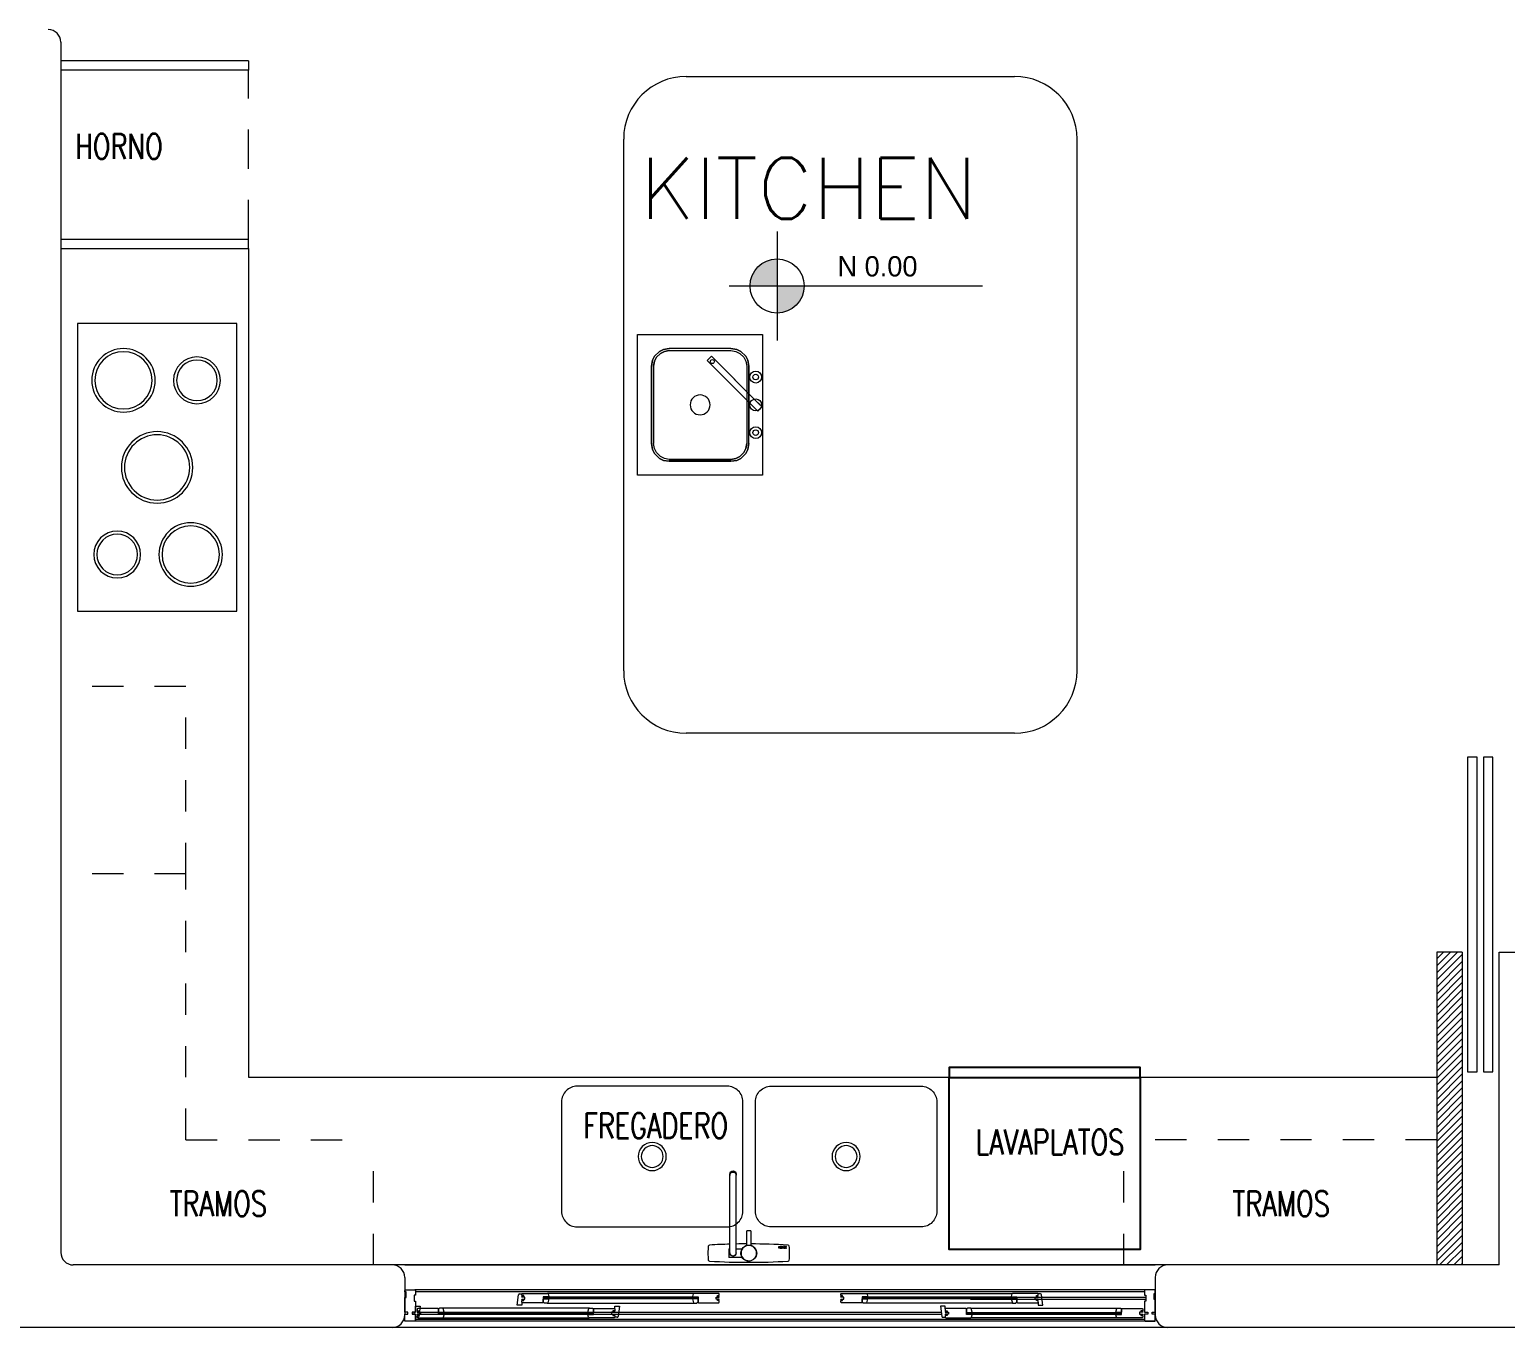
# Model space of a CAD drawing. Header units: metres. Extents: x -232 to 581, y 30 to 789.
# Drawn here: x 109.666 to 114.386, y 726.688 to 730.838 of the extents above; entities that cross this region are included whole.
import ezdxf

# ---------------------------------------------------------------- set-up
doc = ezdxf.new("R2010")
doc.units = ezdxf.units.M
for name, pattern in [('DASHED', [0.75, 0.5, -0.25]), ('DASHED2', [0.375, 0.25, -0.125]), ('HIDDEN2', [0.1875, 0.125, -0.0625])]:
    doc.linetypes.add(name, pattern=pattern)
for name, color, linetype, lineweight in [('01_Mobiliario', 19, 'Continuous', 0), ('02_mobiliario', 250, 'Continuous', 5), ('A-DOOR', 35, 'Continuous', 5), ('A-EQPM-OVHD', 253, 'DASHED2', 5), ('A-WALL', 250, 'Continuous', 20), ('cristales', 131, 'Continuous', 0), ('MOB FIJOS', 251, 'Continuous', 0), ('PLF 01', 252, 'Continuous', 9), ('PROYECCION', 9, 'DASHED', 0), ('textos', 7, 'Continuous', 0)]:
    doc.layers.add(name, color=color, linetype=linetype, lineweight=lineweight)
doc.layers.add('MOBILIARIOS', color=252, linetype='Continuous')
doc.styles.add('Arch-Dim', font='romans.shx', dxfattribs={"width": 0.75})
doc.styles.add('ESC100-2mm', font='arial.ttf', dxfattribs={"height": 0.15})
doc.styles.get("Standard").update_dxf_attribs({"font": 'arial.ttf'})

# ---------------------------------------------------------------- blocks, each defined once
blk = doc.blocks.new('Fenton Bead')
at = {"color": 7}
blk.add_lwpolyline([(2.1, 12.5, -0.341999), (0.2, 11), (0, 10.7), (0, 1), (1, 0), (18, 0), (18, 0.5), (14.7, 12.9, 0.339454), (13.2, 14), (4.1, 14, 0.341999)], format="xyb", close=True, dxfattribs=at)
blk = doc.blocks.new('A$Cd5cd191f')
at = {"layer": 'A-DOOR', "color": 7}
for p, q in [((-0.05, 0.2), (2.35, 0.2)), ((-0.05, 0.1185), (-0.0485, 0.12)), ((-0.05, 0.1145), (-0.05, 0.1185)), ((-0.046, 0.1145), (-0.05, 0.1145)), ((-0.05, 0.049), (-0.05, 0.0955)), ((-0.05, 0.0955), (-0.046, 0.0955)), ((-0.0485, 0.12), (-0.0175, 0.12)), ((-0.046, 0.0955), (-0.046, 0.1145)), ((-0.016, 0.1035), (-0.02, 0.1035)), ((-0.02, 0.1035), (-0.02, 0.0845)), ((-0.0175, 0.12), (-0.016, 0.1185)), ((2.3175, 0.12), (-0.0175, 0.12)), ((-0.016, 0.1185), (-0.016, 0.1035)), ((0.3093, 0.0715), (0.3136, 0.1047)), ((0.3166, 0.1075), (0.3243, 0.1075)), ((0.3243, 0.1075), (0.3258, 0.109)), ((0.3243, 0.102), (0.3243, 0.1075)), ((0.3303, 0.102), (0.3243, 0.102)), ((0.3243, 0.097), (0.3243, 0.0993)), ((0.3243, 0.0993), (0.3303, 0.0993)), ((0.3343, 0.097), (0.3243, 0.097)), ((0.3258, 0.109), (0.4065, 0.109)), ((0.3303, 0.0993), (0.3303, 0.102)), ((0.3343, 0.091), (0.3343, 0.097)), ((0.4098, 0.098), (0.3923, 0.098)), ((0.3923, 0.098), (0.3923, 0.0805)), ((0.3923, 0.095), (0.3973, 0.095)), ((0.3923, 0.095), (0.3973, 0.095)), ((0.3973, 0.097), (0.4033, 0.093)), ((0.3973, 0.093), (0.4033, 0.097)), ((0.4065, 0.109), (0.4083, 0.1075)), ((0.8737, 0.109), (0.4065, 0.109)), ((0.4083, 0.1075), (0.4103, 0.0995)), ((0.4103, 0.0985), (0.4098, 0.098)), ((0.4103, 0.0995), (0.4103, 0.0985)), ((0.8718, 0.1075), (0.8698, 0.0995)), ((0.8698, 0.0995), (0.8698, 0.0985)), ((0.8698, 0.0985), (0.8703, 0.098)), ((0.8703, 0.098), (0.8878, 0.098)), ((0.8737, 0.109), (0.8718, 0.1075)), ((0.9543, 0.109), (0.8737, 0.109)), ((0.8828, 0.097), (0.8768, 0.093)), ((0.8828, 0.093), (0.8768, 0.097)), ((0.8878, 0.095), (0.8828, 0.095)), ((0.8878, 0.095), (0.8828, 0.095)), ((0.8878, 0.098), (0.8878, 0.0805)), ((0.9458, 0.091), (0.9458, 0.097)), ((0.9458, 0.097), (0.9558, 0.097)), ((0.9498, 0.0993), (0.9498, 0.102)), ((0.9498, 0.102), (0.9558, 0.102)), ((0.9558, 0.0993), (0.9498, 0.0993)), ((0.9558, 0.1075), (0.9543, 0.109)), ((0.9558, 0.102), (0.9558, 0.1075)), ((0.9558, 0.097), (0.9558, 0.0993)), ((1.3442, 0.1075), (1.3457, 0.109)), ((1.3442, 0.102), (1.3442, 0.1075)), ((1.3502, 0.102), (1.3442, 0.102)), ((1.3442, 0.097), (1.3442, 0.0993)), ((1.3442, 0.0993), (1.3502, 0.0993)), ((1.3542, 0.097), (1.3442, 0.097)), ((1.3457, 0.109), (1.4263, 0.109)), ((1.3502, 0.0993), (1.3502, 0.102)), ((1.3542, 0.091), (1.3542, 0.097)), ((1.4297, 0.098), (1.4122, 0.098)), ((1.4122, 0.098), (1.4122, 0.0805)), ((1.4122, 0.095), (1.4172, 0.095)), ((1.4122, 0.095), (1.4172, 0.095)), ((1.4172, 0.097), (1.4232, 0.093)), ((1.4172, 0.093), (1.4232, 0.097)), ((1.4263, 0.109), (1.4282, 0.1075)), ((1.4263, 0.109), (1.8935, 0.109)), ((1.4282, 0.1075), (1.4302, 0.0995)), ((1.4302, 0.0985), (1.4297, 0.098)), ((1.4302, 0.0995), (1.4302, 0.0985)), ((1.8917, 0.1075), (1.8897, 0.0995)), ((1.8897, 0.0995), (1.8897, 0.0985)), ((1.8897, 0.0985), (1.8902, 0.098)), ((1.8902, 0.098), (1.9077, 0.098)), ((1.8935, 0.109), (1.8917, 0.1075)), ((1.9742, 0.109), (1.8935, 0.109)), ((1.9027, 0.097), (1.8967, 0.093)), ((1.9027, 0.093), (1.8967, 0.097)), ((1.9077, 0.095), (1.9027, 0.095)), ((1.9077, 0.095), (1.9027, 0.095)), ((1.9077, 0.098), (1.9077, 0.0805)), ((1.9657, 0.091), (1.9657, 0.097)), ((1.9657, 0.097), (1.9757, 0.097)), ((1.9697, 0.0993), (1.9697, 0.102)), ((1.9697, 0.102), (1.9757, 0.102)), ((1.9757, 0.0993), (1.9697, 0.0993)), ((1.9757, 0.1075), (1.9742, 0.109)), ((1.9757, 0.102), (1.9757, 0.1075)), ((1.9834, 0.1075), (1.9757, 0.1075)), ((1.9757, 0.097), (1.9757, 0.0993)), ((1.9907, 0.0715), (1.9864, 0.1047)), ((2.3175, 0.12), (2.316, 0.1185)), ((2.316, 0.1185), (2.316, 0.1035)), ((2.316, 0.1035), (2.32, 0.1035)), ((2.3485, 0.12), (2.3175, 0.12)), ((2.32, 0.1035), (2.32, 0.0845)), ((2.346, 0.0895), (2.346, 0.1085)), ((2.346, 0.1085), (2.35, 0.1085)), ((2.35, 0.1185), (2.3485, 0.12)), ((2.35, 0.1085), (2.35, 0.1185)), ((-0.04, 0.049), (-0.05, 0.049)), ((-0.04, 0.043), (-0.04, 0.049)), ((-0.016, 0.049), (-0.026, 0.049)), ((-0.026, 0.049), (-0.026, 0.043)), ((-0.02, 0.0845), (-0.016, 0.0845)), ((-0.0195, 0.043), (-0.0195, 0.049)), ((-0.0195, 0.049), (-0.016, 0.049)), ((-0.016, 0.0845), (-0.016, 0.049)), ((-0.016, 0.049), (-0.016, 0.0685)), ((-0.016, 0.0685), (-0.001, 0.0685)), ((-0.0085, 0.061), (-0.01, 0.0595)), ((-0.01, 0.0595), (-0.01, 0.0537)), ((-0.01, 0.0537), (-0.004, 0.0537)), ((-0.004, 0.051), (-0.01, 0.051)), ((-0.01, 0.051), (-0.01, 0.049)), ((-0.01, 0.049), (0, 0.049)), ((0.0565, 0.061), (-0.0085, 0.061)), ((-0.001, 0.0685), (-0.0053, 0.0353)), ((-0.004, 0.0537), (-0.004, 0.051)), ((0, 0.049), (0, 0.043)), ((0.058, 0.0595), (0.0565, 0.061)), ((0.058, 0.042), (0.058, 0.0595)), ((0.5403, 0.062), (0.0712, 0.062)), ((0.3243, 0.0715), (0.3093, 0.0715)), ((0.3243, 0.089), (0.3243, 0.091)), ((0.3243, 0.091), (0.3343, 0.091)), ((0.3303, 0.089), (0.3243, 0.089)), ((0.3243, 0.0805), (0.3243, 0.0863)), ((0.3243, 0.0863), (0.3303, 0.0863)), ((0.3258, 0.079), (0.3243, 0.0805)), ((0.3243, 0.0805), (0.3243, 0.0715)), ((0.3908, 0.079), (0.3258, 0.079)), ((0.3303, 0.0863), (0.3303, 0.089)), ((0.3923, 0.0805), (0.3908, 0.079)), ((0.4056, 0.078), (0.8746, 0.078)), ((0.5535, 0.0595), (0.555, 0.061)), ((0.5535, 0.042), (0.5535, 0.0595)), ((0.555, 0.061), (0.62, 0.061)), ((0.6215, 0.049), (0.6115, 0.049)), ((0.6115, 0.049), (0.6115, 0.043)), ((0.6215, 0.0537), (0.6155, 0.0537)), ((0.6155, 0.0537), (0.6155, 0.051)), ((0.6155, 0.051), (0.6215, 0.051)), ((0.62, 0.061), (0.6215, 0.0595)), ((0.6215, 0.0595), (0.6215, 0.0685)), ((0.6215, 0.0685), (0.6365, 0.0685)), ((0.6215, 0.0595), (0.6215, 0.0537)), ((0.6215, 0.051), (0.6215, 0.049)), ((0.6365, 0.0685), (0.6322, 0.0353)), ((0.8878, 0.0805), (0.8893, 0.079)), ((0.8893, 0.079), (0.9543, 0.079)), ((0.9558, 0.091), (0.9458, 0.091)), ((0.9498, 0.0863), (0.9498, 0.089)), ((0.9498, 0.089), (0.9558, 0.089)), ((0.9558, 0.0863), (0.9498, 0.0863)), ((0.9543, 0.079), (0.9558, 0.0805)), ((0.9558, 0.089), (0.9558, 0.091)), ((0.9558, 0.0805), (0.9558, 0.0863)), ((1.3442, 0.089), (1.3442, 0.091)), ((1.3442, 0.091), (1.3542, 0.091)), ((1.3502, 0.089), (1.3442, 0.089)), ((1.3442, 0.0805), (1.3442, 0.0863)), ((1.3442, 0.0863), (1.3502, 0.0863)), ((1.3457, 0.079), (1.3442, 0.0805)), ((1.4107, 0.079), (1.3457, 0.079)), ((1.3502, 0.0863), (1.3502, 0.089)), ((1.4122, 0.0805), (1.4107, 0.079)), ((1.8944, 0.078), (1.4254, 0.078)), ((1.6785, 0.0685), (1.6635, 0.0685)), ((1.6635, 0.0685), (1.6678, 0.0353)), ((1.6785, 0.0595), (1.6785, 0.0685)), ((1.68, 0.061), (1.6785, 0.0595)), ((1.6785, 0.0595), (1.6785, 0.0537)), ((1.6785, 0.0537), (1.6845, 0.0537)), ((1.6845, 0.051), (1.6785, 0.051)), ((1.6785, 0.051), (1.6785, 0.049)), ((1.6785, 0.049), (1.6885, 0.049)), ((1.745, 0.061), (1.68, 0.061)), ((1.6845, 0.0537), (1.6845, 0.051)), ((1.6885, 0.049), (1.6885, 0.043)), ((1.7465, 0.0595), (1.745, 0.061)), ((1.7465, 0.042), (1.7465, 0.0595)), ((1.7597, 0.062), (2.2288, 0.062)), ((1.9077, 0.0805), (1.9092, 0.079)), ((1.9092, 0.079), (1.9742, 0.079)), ((1.9757, 0.091), (1.9657, 0.091)), ((1.9697, 0.0863), (1.9697, 0.089)), ((1.9697, 0.089), (1.9757, 0.089)), ((1.9757, 0.0863), (1.9697, 0.0863)), ((1.9742, 0.079), (1.9757, 0.0805)), ((1.9757, 0.089), (1.9757, 0.091)), ((1.9757, 0.0805), (1.9757, 0.0863)), ((1.9757, 0.0805), (1.9757, 0.0715)), ((1.9757, 0.0715), (1.9907, 0.0715)), ((2.242, 0.0595), (2.2435, 0.061)), ((2.242, 0.042), (2.242, 0.0595)), ((2.2435, 0.061), (2.3085, 0.061)), ((2.31, 0.049), (2.3, 0.049)), ((2.3, 0.049), (2.3, 0.043)), ((2.31, 0.0537), (2.304, 0.0537)), ((2.304, 0.0537), (2.304, 0.051)), ((2.304, 0.051), (2.31, 0.051)), ((2.3085, 0.061), (2.31, 0.0595)), ((2.31, 0.0595), (2.31, 0.0537)), ((2.31, 0.051), (2.31, 0.049)), ((2.32, 0.0845), (2.316, 0.0845)), ((2.316, 0.0845), (2.316, 0.049)), ((2.316, 0.049), (2.326, 0.049)), ((2.326, 0.049), (2.326, 0.043)), ((2.34, 0.043), (2.34, 0.049)), ((2.34, 0.049), (2.35, 0.049)), ((2.35, 0.0895), (2.346, 0.0895)), ((2.35, 0.049), (2.35, 0.0895)), ((-0.05, 0.02), (-0.05, 0.043)), ((-0.05, 0.043), (-0.04, 0.043)), ((-0.0175, 0.02), (-0.05, 0.02)), ((2.35, 0.02), (-0.05, 0.02)), ((2.35, 0), (-0.05, 0)), ((-0.026, 0.043), (-0.016, 0.043)), ((-0.016, 0.043), (-0.0195, 0.043)), ((-0.016, 0.0215), (-0.0175, 0.02)), ((-0.016, 0.043), (-0.016, 0.0215)), ((-0.016, 0.0215), (-0.016, 0.043)), ((-0.0083, 0.0325), (-0.016, 0.0325)), ((0, 0.043), (-0.01, 0.043)), ((-0.01, 0.043), (-0.01, 0.0407)), ((-0.01, 0.0407), (-0.004, 0.0407)), ((-0.004, 0.038), (-0.01, 0.038)), ((-0.01, 0.038), (-0.01, 0.0325)), ((-0.01, 0.0325), (-0.0085, 0.031)), ((-0.0085, 0.031), (0.0721, 0.031)), ((-0.004, 0.0407), (-0.004, 0.038)), ((0.058, 0.045), (0.063, 0.045)), ((0.058, 0.045), (0.063, 0.045)), ((0.0755, 0.042), (0.058, 0.042)), ((0.063, 0.043), (0.069, 0.047)), ((0.063, 0.047), (0.069, 0.043)), ((0.0721, 0.031), (0.074, 0.0325)), ((0.0721, 0.031), (0.5394, 0.031)), ((0.074, 0.0325), (0.076, 0.0405)), ((0.076, 0.0415), (0.0755, 0.042)), ((0.076, 0.0405), (0.076, 0.0415)), ((0.5355, 0.0415), (0.536, 0.042)), ((0.5355, 0.0405), (0.5355, 0.0415)), ((0.5375, 0.0325), (0.5355, 0.0405)), ((0.536, 0.042), (0.5535, 0.042)), ((0.5394, 0.031), (0.5375, 0.0325)), ((0.62, 0.031), (0.5394, 0.031)), ((0.5485, 0.043), (0.5425, 0.047)), ((0.5485, 0.047), (0.5425, 0.043)), ((0.5535, 0.045), (0.5485, 0.045)), ((0.5535, 0.045), (0.5485, 0.045)), ((0.6115, 0.043), (0.6215, 0.043)), ((0.6215, 0.0407), (0.6155, 0.0407)), ((0.6155, 0.0407), (0.6155, 0.038)), ((0.6155, 0.038), (0.6215, 0.038)), ((0.6215, 0.0325), (0.62, 0.031)), ((0.6215, 0.043), (0.6215, 0.0407)), ((0.6215, 0.038), (0.6215, 0.0325)), ((0.6292, 0.0325), (0.6215, 0.0325)), ((1.6708, 0.0325), (1.6785, 0.0325)), ((1.6885, 0.043), (1.6785, 0.043)), ((1.6785, 0.043), (1.6785, 0.0407)), ((1.6785, 0.0407), (1.6845, 0.0407)), ((1.6845, 0.038), (1.6785, 0.038)), ((1.6785, 0.038), (1.6785, 0.0325)), ((1.6785, 0.0325), (1.68, 0.031)), ((1.68, 0.031), (1.7606, 0.031)), ((1.6845, 0.0407), (1.6845, 0.038)), ((1.7465, 0.045), (1.7515, 0.045)), ((1.7465, 0.045), (1.7515, 0.045)), ((1.764, 0.042), (1.7465, 0.042)), ((1.7515, 0.043), (1.7575, 0.047)), ((1.7515, 0.047), (1.7575, 0.043)), ((1.7606, 0.031), (1.7625, 0.0325)), ((2.2279, 0.031), (1.7606, 0.031)), ((1.7625, 0.0325), (1.7645, 0.0405)), ((1.7645, 0.0415), (1.764, 0.042)), ((1.7645, 0.0405), (1.7645, 0.0415)), ((2.224, 0.0415), (2.2245, 0.042)), ((2.224, 0.0405), (2.224, 0.0415)), ((2.226, 0.0325), (2.224, 0.0405)), ((2.2245, 0.042), (2.242, 0.042)), ((2.2279, 0.031), (2.226, 0.0325)), ((2.3085, 0.031), (2.2279, 0.031)), ((2.237, 0.043), (2.231, 0.047)), ((2.237, 0.047), (2.231, 0.043)), ((2.242, 0.045), (2.237, 0.045)), ((2.242, 0.045), (2.237, 0.045)), ((2.3, 0.043), (2.31, 0.043)), ((2.31, 0.0407), (2.304, 0.0407)), ((2.304, 0.0407), (2.304, 0.038)), ((2.304, 0.038), (2.31, 0.038)), ((2.31, 0.0325), (2.3085, 0.031)), ((2.31, 0.043), (2.31, 0.0407)), ((2.31, 0.038), (2.31, 0.0325)), ((2.326, 0.043), (2.316, 0.043)), ((2.316, 0.043), (2.316, 0.0215)), ((2.316, 0.0215), (2.3175, 0.02)), ((2.3175, 0.02), (2.35, 0.02)), ((2.35, 0.043), (2.34, 0.043)), ((2.35, 0.02), (2.35, 0.043))]:
    blk.add_line(p, q, dxfattribs=at)
at = {"layer": 'A-DOOR', "color": 8}
for p, q in [((2.316, 0.114), (-0.016, 0.114)), ((1.7582, 0.097), (2.32, 0.097)), ((-0.0035, 0.049), (1.666, 0.049)), ((1.759, 0.091), (2.32, 0.091)), ((2.316, 0.026), (-0.016, 0.026)), ((-0.0043, 0.043), (1.6668, 0.043))]:
    blk.add_line(p, q, dxfattribs=at)
at = {"layer": 'A-DOOR', "color": 7}
for points in [[(0.3923, 0.095), (0.3973, 0.095), (0.3973, 0.095), (0.3923, 0.095)], [(0.8828, 0.093), (0.3973, 0.093), (0.3973, 0.097), (0.8828, 0.097)], [(0.8828, 0.097), (0.3973, 0.097), (0.3973, 0.093), (0.8828, 0.093)], [(0.3973, 0.097), (0.4033, 0.097), (0.4033, 0.093), (0.3973, 0.093)], [(0.4098, 0.098), (0.3978, 0.098), (0.3978, 0.097), (0.4098, 0.097)], [(0.4033, 0.097), (0.4083, 0.097), (0.4083, 0.093), (0.4033, 0.093)], [(0.8703, 0.098), (0.8823, 0.098), (0.8823, 0.097), (0.8703, 0.097)], [(0.8768, 0.097), (0.8718, 0.097), (0.8718, 0.093), (0.8768, 0.093)], [(0.8828, 0.097), (0.8768, 0.097), (0.8768, 0.093), (0.8828, 0.093)], [(0.8878, 0.095), (0.8828, 0.095), (0.8828, 0.095), (0.8878, 0.095)], [(1.4122, 0.095), (1.4172, 0.095), (1.4172, 0.095), (1.4122, 0.095)], [(1.4172, 0.097), (1.4232, 0.097), (1.4232, 0.093), (1.4172, 0.093)], [(1.4172, 0.093), (1.9027, 0.093), (1.9027, 0.097), (1.4172, 0.097)], [(1.4172, 0.097), (1.9027, 0.097), (1.9027, 0.093), (1.4172, 0.093)], [(1.4297, 0.098), (1.4177, 0.098), (1.4177, 0.097), (1.4297, 0.097)], [(1.4232, 0.097), (1.4282, 0.097), (1.4282, 0.093), (1.4232, 0.093)], [(1.8902, 0.098), (1.9022, 0.098), (1.9022, 0.097), (1.8902, 0.097)], [(1.8967, 0.097), (1.8917, 0.097), (1.8917, 0.093), (1.8967, 0.093)], [(1.9027, 0.097), (1.8967, 0.097), (1.8967, 0.093), (1.9027, 0.093)], [(1.9077, 0.095), (1.9027, 0.095), (1.9027, 0.095), (1.9077, 0.095)], [(0.0755, 0.047), (0.0635, 0.047), (0.0635, 0.048), (0.0755, 0.048)], [(0.4098, 0.093), (0.3978, 0.093), (0.3978, 0.092), (0.4098, 0.092)], [(0.536, 0.047), (0.548, 0.047), (0.548, 0.048), (0.536, 0.048)], [(0.8703, 0.093), (0.8823, 0.093), (0.8823, 0.092), (0.8703, 0.092)], [(1.4297, 0.093), (1.4177, 0.093), (1.4177, 0.092), (1.4297, 0.092)], [(1.764, 0.047), (1.752, 0.047), (1.752, 0.048), (1.764, 0.048)], [(1.8902, 0.093), (1.9022, 0.093), (1.9022, 0.092), (1.8902, 0.092)], [(2.2245, 0.047), (2.2365, 0.047), (2.2365, 0.048), (2.2245, 0.048)], [(0.058, 0.045), (0.063, 0.045), (0.063, 0.045), (0.058, 0.045)], [(0.063, 0.043), (0.069, 0.043), (0.069, 0.047), (0.063, 0.047)], [(0.063, 0.047), (0.5485, 0.047), (0.5485, 0.043), (0.063, 0.043)], [(0.063, 0.043), (0.5485, 0.043), (0.5485, 0.047), (0.063, 0.047)], [(0.0755, 0.042), (0.0635, 0.042), (0.0635, 0.043), (0.0755, 0.043)], [(0.069, 0.043), (0.074, 0.043), (0.074, 0.047), (0.069, 0.047)], [(0.536, 0.042), (0.548, 0.042), (0.548, 0.043), (0.536, 0.043)], [(0.5425, 0.043), (0.5375, 0.043), (0.5375, 0.047), (0.5425, 0.047)], [(0.5485, 0.043), (0.5425, 0.043), (0.5425, 0.047), (0.5485, 0.047)], [(0.5535, 0.045), (0.5485, 0.045), (0.5485, 0.045), (0.5535, 0.045)], [(1.7465, 0.045), (1.7515, 0.045), (1.7515, 0.045), (1.7465, 0.045)], [(2.237, 0.047), (1.7515, 0.047), (1.7515, 0.043), (2.237, 0.043)], [(2.237, 0.043), (1.7515, 0.043), (1.7515, 0.047), (2.237, 0.047)], [(1.7515, 0.043), (1.7575, 0.043), (1.7575, 0.047), (1.7515, 0.047)], [(1.764, 0.042), (1.752, 0.042), (1.752, 0.043), (1.764, 0.043)], [(1.7575, 0.043), (1.7625, 0.043), (1.7625, 0.047), (1.7575, 0.047)], [(2.2245, 0.042), (2.2365, 0.042), (2.2365, 0.043), (2.2245, 0.043)], [(2.231, 0.043), (2.226, 0.043), (2.226, 0.047), (2.231, 0.047)], [(2.237, 0.043), (2.231, 0.043), (2.231, 0.047), (2.237, 0.047)], [(2.242, 0.045), (2.237, 0.045), (2.237, 0.045), (2.242, 0.045)]]:
    blk.add_lwpolyline(points, close=True, dxfattribs=at)
for centre, start, end in [((0.3166, 0.1045), 89.9985, 175.7109), ((1.9834, 0.1045), 4.2891, 90.0015), ((-0.0083, 0.0355), 269.9985, 355.7109), ((0.6292, 0.0355), 269.9985, 355.7109), ((1.6708, 0.0355), 184.2891, 270.0015)]:
    blk.add_arc(centre, 0.003, start, end, dxfattribs=at)
at = {"layer": 'cristales', "const_width": 0.004}
for points in [[(0.8718, 0.095), (0.4083, 0.095)], [(1.4282, 0.095), (1.8917, 0.095)], [(0.074, 0.045), (0.5375, 0.045)], [(2.226, 0.045), (1.7625, 0.045)]]:
    blk.add_lwpolyline(points, dxfattribs=at)
at = {"layer": 'A-DOOR', "color": 7, "yscale": 0.001000000023175567, "zscale": 0.001000000023175567}
for p, xscale in [((0.058, 0.048), 0.001000000023175567), ((0.5535, 0.048), -0.001000000023175567), ((1.7465, 0.048), 0.001000000023175567), ((2.242, 0.048), -0.001000000023175567)]:
    blk.add_blockref('Fenton Bead', p, dxfattribs=dict(at, xscale=xscale))
at = {"layer": 'A-DOOR', "color": 7, "yscale": 0.001000000023175567, "zscale": 0.001000000023175567, "rotation": 180}
for p, xscale in [((0.3923, 0.092), -0.001000000023175567), ((0.8878, 0.092), 0.001000000023175567), ((1.4122, 0.092), -0.001000000023175567), ((1.9077, 0.092), 0.001000000023175567)]:
    blk.add_blockref('Fenton Bead', p, dxfattribs=dict(at, xscale=xscale))
blk = doc.blocks.new('SE3')
at = {"layer": 'MOB FIJOS'}
for p, q in [((115.4, 359.7), (115.4, 371.2)), ((132.6, 371.2), (115.4, 371.2)), ((116.8, 365.4), (116.8, 264.8)), ((124.5, 264.8), (124.5, 365.4)), ((115.4, 359.7), (116.8, 359.7)), ((124.5, 359.7), (132.6, 359.7)), ((138.5, 355.7), (138.5, 336.6)), ((143.5, 336.6), (143.5, 355.7)), ((180, 358.9), (179.6, 358.9)), ((179.6, 358.9), (179.6, 357)), ((179.6, 357), (180, 357)), ((180, 358.1), (180, 358.9)), ((180.7, 358.1), (180, 358.1)), ((180, 357), (180, 357.8)), ((180, 357.8), (180.7, 357.8)), ((181.1, 358.9), (180.7, 358.9)), ((180.7, 358.9), (180.7, 358.1)), ((180.7, 357.8), (180.7, 357)), ((180.7, 357), (181.1, 357)), ((181.1, 357), (181.1, 358.9)), ((181.5, 358.9), (182.8, 358.9)), ((181.5, 357), (181.5, 358.9)), ((182.9, 357), (181.5, 357)), ((181.8, 358.6), (181.8, 358.2)), ((182.8, 358.6), (181.8, 358.6)), ((181.8, 358.2), (182.8, 358.2)), ((181.8, 357.8), (181.8, 357.3)), ((182.8, 357.8), (181.8, 357.8)), ((181.8, 357.3), (182.9, 357.3)), ((182.8, 358.9), (182.8, 358.6)), ((182.8, 358.2), (182.8, 357.8)), ((182.9, 357.3), (182.9, 357)), ((183.2, 358.9), (183.6, 358.9)), ((183.2, 357), (183.2, 358.9)), ((184.5, 357), (183.2, 357)), ((183.6, 358.9), (183.6, 357.3)), ((183.6, 357.3), (184.5, 357.3)), ((184.5, 357.3), (184.5, 357)), ((184.6, 358.9), (185, 358.9)), ((185.2, 357), (184.6, 358.9)), ((185, 358.9), (185.4, 357.5)), ((185.6, 357), (185.2, 357)), ((185.4, 357.5), (185.9, 358.9)), ((186.3, 358.9), (185.6, 357)), ((185.9, 358.9), (186.3, 358.9)), ((186.5, 358.9), (187.8, 358.9)), ((186.5, 357), (186.5, 358.9)), ((187.8, 357), (186.5, 357)), ((186.8, 358.6), (186.8, 358.2)), ((187.8, 358.6), (186.8, 358.6)), ((186.8, 358.2), (187.7, 358.2)), ((186.8, 357.8), (186.8, 357.3)), ((187.7, 357.8), (186.8, 357.8)), ((186.8, 357.3), (187.8, 357.3)), ((187.7, 358.2), (187.7, 357.8)), ((187.8, 358.9), (187.8, 358.6)), ((187.8, 357.3), (187.8, 357)), ((188, 358.9), (188.5, 358.9)), ((188.6, 358), (188, 358.9)), ((188, 357), (188.6, 358)), ((188.4, 357), (188, 357)), ((188.8, 357.7), (188.4, 357)), ((188.5, 358.9), (188.8, 358.3)), ((188.8, 358.3), (189.2, 358.9)), ((189.2, 357), (188.8, 357.7)), ((189.6, 358.9), (189, 358)), ((189, 358), (189.7, 357)), ((189.2, 358.9), (189.6, 358.9)), ((189.7, 357), (189.2, 357)), ((143.5, 336.6), (138.5, 336.6)), ((116.5, 264.1), (116.5, 263.5)), ((116.8, 264.8), (116.8, 264.1)), ((124.5, 264.1), (124.5, 264.8)), ((124.8, 263.5), (124.8, 264.1))]:
    blk.add_line(p, q, dxfattribs=at)
blk.add_circle((141, 365.4), 10, dxfattribs=at)
for centre, radius, start, end in [((200.7, 365.4), 111.9, 175.2133, 184.7867), ((90.8, 374.6), 1.52, 93.4481, 175.2133), ((141, -458.7), 836.4, 86.5519, 93.4481), ((120.7, 365.4), 3.91, 0, 192.0524), ((120.7, 365.4), 3.81, 0, 180), ((120.7, 365.4), 3.91, 347.9113, 0), ((141, 365.4), 10.2, 0, 255.8182), ((141, 365.4), 10.2, 284.1818, 0), ((191.2, 374.6), 1.52, 4.7867, 86.5519), ((81.2, 365.4), 111.9, 355.2133, 4.7867), ((90.8, 356.2), 1.52, 184.7867, 266.5519), ((141, 1189.5), 836.4, 266.5519, 268.3467), ((141, 1189.5), 836.4, 268.8689, 269.8295), ((141, 1189.5), 836.4, 270.1705, 273.4481), ((191.2, 356.2), 1.52, 273.4481, 355.2133)]:
    blk.add_arc(centre, radius, start, end, dxfattribs=at)
for centre, major_axis, start_param, end_param in [((120.7, 264.1), (4.12, 0), 2.748282, 6.283185), ((120.7, 263.5), (4.12, 0), 3.141593, 6.283185), ((120.7, 264.8), (-3.81, 0), 0, 3.141593), ((120.7, 264.1), (3.81, 0), 3.141593, 6.283185), ((120.7, 264.1), (4.12, 0), 0, 0.393311)]:
    blk.add_ellipse(centre, major_axis=major_axis, ratio=0.996195, start_param=start_param, end_param=end_param, dxfattribs=at)
blk = doc.blocks.new('A$C42cea3f9')
at = {"layer": 'MOB FIJOS'}
for points in [[(0.53, 0.5642), (0.05, 0.5642, 0.414214), (0, 0.5142), (0, 0.1642, 0.414214), (0.05, 0.1142), (0.53, 0.1142, 0.414214), (0.58, 0.1642), (0.58, 0.5142, 0.414214)], [(0.67, 0.5642), (1.15, 0.5642, -0.414214), (1.2, 0.5142), (1.2, 0.1642, -0.414214), (1.15, 0.1142), (0.67, 0.1142, -0.414214), (0.62, 0.1642), (0.62, 0.5142, -0.414214)]]:
    blk.add_lwpolyline(points, format="xyb", close=True, dxfattribs=at)
at = {"layer": 'MOB FIJOS', "ltscale": 0.01}
for centre, major_axis in [((0.29, 0.3392), (-0.0318, 0.0318)), ((0.91, 0.3392), (-0.0318, 0.0318)), ((0.29, 0.3392), (-0.0247, 0.0247)), ((0.91, 0.3392), (-0.0247, 0.0247))]:
    blk.add_ellipse(centre, major_axis=major_axis, ratio=1, start_param=2.356194489560823, end_param=8.639379796740409, dxfattribs=at)
at = {"layer": 'MOB FIJOS', "xscale": 0.002480511886764446, "yscale": 0.002480511886764446, "zscale": 0.002480511886764446, "rotation": 180}
blk.add_blockref('SE3', (0.951, 0.9368), dxfattribs=at)
blk = doc.blocks.new('A$C900cbe0a')
at = {"layer": 'MOB FIJOS', "extrusion": (0, 0, -1), "elevation": -0.9042}
blk.add_lwpolyline([(-0.51, 0.92), (0, 0.92), (0, 0), (-0.51, 0)], close=True, dxfattribs=at)
at = {"layer": 'MOB FIJOS', "extrusion": (0, 0, -1)}
for centre, radius in [((-0.1475, 0.7384, -0.9042), 0.1016), ((-0.1475, 0.7384, -0.9042), 0.0916), ((-0.3825, 0.7384, -0.9042), 0.075), ((-0.3825, 0.7384, -0.9042), 0.065), ((-0.255, 0.46, -0.9042), 0.1143), ((-0.255, 0.46, -0.9042), 0.1043), ((-0.1275, 0.1816, -0.9042), 0.075), ((-0.1275, 0.1816, -0.9042), 0.065), ((-0.3625, 0.1816, -0.9042), 0.1016), ((-0.3625, 0.1816, -0.9042), 0.0916)]:
    blk.add_circle(centre, radius, dxfattribs=at)
blk = doc.blocks.new('27.11.2025 LN09 1ER NIVEL')
at = {"layer": 'PLF 01', "true_color": 0x000000}
h = blk.add_hatch(dxfattribs=at)
h.set_pattern_fill('LINE', color=18, scale=0.005, angle=45)
h.set_pattern_definition([(45, (188.625735, 91.719117), (-0.01122532, 0.01122532), [])])
h.paths.add_polyline_path([(191.0653, 92.4442), (191.0653, 91.4441), (190.9838, 91.4441), (190.9838, 92.4442)])
at = {"layer": 'textos', "true_color": 0x000000, "transparency": 33554534}
h = blk.add_hatch(color=18, dxfattribs=at)
h.dxf.hatch_style = 1
h.paths.add_polyline_path([(188.8745, 94.6607, 0.414214), (188.7879, 94.5742), (188.8745, 94.5742)])
h.paths.add_polyline_path([(188.961, 94.5742), (188.8745, 94.5742), (188.8745, 94.4876, 0.414214)])
at = {"layer": '01_Mobiliario', "color": 18, "true_color": 0x000000, "transparency": 33554684}
for p, q in [((187.1838, 95.2941), (187.1838, 95.2641)), ((186.5838, 94.7241), (187.1838, 94.7241))]:
    blk.add_line(p, q, dxfattribs=at)
at = {"layer": '01_Mobiliario', "color": 18, "ltscale": 0.005, "true_color": 0x000000, "transparency": 33554684}
for p, q in [((187.1838, 94.6941), (187.1838, 92.0441)), ((187.1838, 92.0441), (190.9838, 92.0441))]:
    blk.add_line(p, q, dxfattribs=at)
at = {"layer": '01_Mobiliario', "color": 18, "true_color": 0x000000, "transparency": 33554684}
for points in [[(187.1838, 95.2941), (186.5838, 95.2941)], [(187.1838, 95.2641), (186.5838, 95.2641)], [(186.5838, 94.6941), (187.1838, 94.6941), (187.1838, 94.7241)]]:
    blk.add_lwpolyline(points, dxfattribs=at)
at = {"layer": '02_mobiliario', "color": 18, "true_color": 0x000000, "transparency": 33554684}
for p, q in [((188.5838, 95.2441), (189.6338, 95.2441)), ((188.3838, 93.3441), (188.3838, 95.0441)), ((189.8338, 93.3441), (189.8338, 95.0441)), ((189.6338, 93.1441), (188.5838, 93.1441))]:
    blk.add_line(p, q, dxfattribs=at)
for centre, start, end in [((188.5838, 95.0441), 90, 180), ((189.6338, 95.0441), 360, 90), ((188.5838, 93.3441), 180, 270), ((189.6338, 93.3441), 270, 360)]:
    blk.add_arc(centre, 0.2, start, end, dxfattribs=at)
at = {"layer": 'A-DOOR', "color": 18, "true_color": 0x000000}
for points in [[(191.113, 92.0619), (191.113, 93.0674), (191.0827, 93.0674), (191.0827, 92.0619)], [(191.1638, 92.0619), (191.1638, 93.0674), (191.1335, 93.0674), (191.1335, 92.0619)]]:
    blk.add_lwpolyline(points, close=True, dxfattribs=at)
at = {"layer": 'A-EQPM-OVHD', "color": 18, "linetype": 'HIDDEN2', "true_color": 0x000000}
blk.add_line((187.1838, 94.7241), (187.1838, 95.2641), dxfattribs=at)
at = {"layer": 'A-WALL', "color": 18, "true_color": 0x000000}
for p, q in [((186.5838, 95.3541), (186.5838, 91.5741)), ((191.1838, 91.4441), (191.1838, 92.4442)), ((191.1838, 92.4442), (191.3438, 92.4442)), ((186.5838, 91.5741), (186.5838, 91.4841)), ((187.6438, 91.4441), (186.6238, 91.4441)), ((190.0838, 91.4441), (187.6438, 91.4441)), ((191.1838, 91.4441), (190.0838, 91.4441)), ((187.6438, 91.2441), (185.9238, 91.2441)), ((192.3688, 91.2441), (187.6438, 91.2441))]:
    blk.add_line(p, q, dxfattribs=at)
at = {"layer": 'A-WALL', "color": 18, "true_color": 0x000000, "transparency": 33554684}
for p, q in [((187.6838, 91.4041), (187.6838, 91.2841)), ((190.0838, 91.4041), (190.0838, 91.2841))]:
    blk.add_line(p, q, dxfattribs=at)
at = {"layer": 'A-WALL', "color": 18, "true_color": 0x000000}
for centre, start, end in [((186.5438, 95.3541), 0, 90), ((186.6238, 91.4841), 180, 270), ((187.6438, 91.4041), 0, 90), ((190.1238, 91.4041), 90, 180)]:
    blk.add_arc(centre, 0.04, start, end, dxfattribs=at)
at = {"layer": 'A-WALL', "color": 18, "true_color": 0x000000, "transparency": 33554684}
for centre, start, end in [((187.6438, 91.2841), 270, 0), ((190.1238, 91.2841), 180, 270)]:
    blk.add_arc(centre, 0.04, start, end, dxfattribs=at)
at = {"layer": 'MOB FIJOS', "color": 18, "ltscale": 0.01, "true_color": 0x000000}
for p, q in [((188.6643, 94.3493, 0.0413), (188.6508, 94.3358, 0.0603)), ((188.8262, 94.1874, 0.0222), (188.8128, 94.1739, 0.0222))]:
    blk.add_line(p, q, dxfattribs=at)
for points, elevation in [([(188.4282, 94.4191), (188.8282, 94.4191), (188.8282, 93.9691), (188.4282, 93.9691), (188.4282, 94.4191)], -0.0063), ([(188.5298, 94.3683), (188.514, 94.3651), (188.5013, 94.3588), (188.4886, 94.3461), (188.4822, 94.3334), (188.479, 94.3175)], -0.0063), ([(188.7266, 94.3747), (188.7457, 94.3715), (188.7584, 94.3651), (188.7743, 94.3493), (188.7806, 94.3366), (188.7838, 94.3175)], 0.0063), ([(188.5298, 94.0199), (188.514, 94.0231), (188.5013, 94.0294), (188.4886, 94.0421), (188.4822, 94.0548), (188.479, 94.0707)], -0.0063), ([(188.7266, 94.0136), (188.7457, 94.0167), (188.7584, 94.0231), (188.7743, 94.039), (188.7806, 94.0517), (188.7838, 94.0707)], 0.0063)]:
    blk.add_lwpolyline(points, dxfattribs=dict(at, elevation=elevation))
for points in [[(188.5298, 94.3747), (188.5108, 94.3715), (188.4981, 94.3651), (188.4822, 94.3493), (188.4759, 94.3366), (188.4727, 94.3175)], [(188.7266, 94.3683), (188.7425, 94.3651), (188.7552, 94.3588), (188.7679, 94.3461), (188.7743, 94.3334), (188.7774, 94.3175)], [(188.5298, 94.0136), (188.5108, 94.0167), (188.4981, 94.0231), (188.4822, 94.039), (188.4759, 94.0517), (188.4727, 94.0707)], [(188.7266, 94.0199), (188.7425, 94.0231), (188.7552, 94.0294), (188.7679, 94.0421), (188.7743, 94.0548), (188.7774, 94.0707)]]:
    blk.add_lwpolyline(points, dxfattribs=at)
at = {"layer": 'MOB FIJOS', "color": 18, "ltscale": 0.01, "true_color": 0x000000, "elevation": -0.2096}
blk.add_lwpolyline([(188.7743, 94.3334), (188.7774, 94.3175), (188.7774, 94.0707), (188.7743, 94.0548), (188.7679, 94.0421), (188.7552, 94.0294), (188.7425, 94.0231), (188.7266, 94.0199), (188.5298, 94.0199), (188.514, 94.0231), (188.5013, 94.0294), (188.4886, 94.0421), (188.4822, 94.0548), (188.479, 94.0707), (188.479, 94.3175), (188.4822, 94.3334), (188.4886, 94.3461), (188.5013, 94.3588), (188.514, 94.3651), (188.5298, 94.3683), (188.7266, 94.3683), (188.7425, 94.3651), (188.7552, 94.3588), (188.7679, 94.3461)], close=True, dxfattribs=at)
at = {"layer": 'MOB FIJOS', "color": 18, "ltscale": 0.01, "true_color": 0x000000}
for points in [[(188.7266, 94.3747), (188.5298, 94.3747, 0.414214)], [(188.5298, 94.0136), (188.7266, 94.0136, 0.414214)]]:
    blk.add_lwpolyline(points, format="xyb", dxfattribs=at)
at = {"layer": 'MOB FIJOS', "color": 18, "ltscale": 0.01, "true_color": 0x000000, "elevation": 0.0063}
blk.add_lwpolyline([(188.7838, 94.0707), (188.7838, 94.3175, 0.325454)], format="xyb", dxfattribs=at)
at = {"layer": 'MOB FIJOS', "color": 18, "ltscale": 0.01, "true_color": 0x000000}
for centre, radius in [((188.6675, 94.3326, 0.0286), 0.00635), ((188.806, 94.283, -0.0032), 0.0191), ((188.806, 94.283, -0.0032), 0.00905), ((188.806, 94.1941, -0.0032), 0.0191), ((188.806, 94.1052, -0.0032), 0.0191), ((188.806, 94.1052, -0.0032), 0.00905)]:
    blk.add_circle(centre, radius, dxfattribs=at)
for start, end in [(0, 180), (180, 0)]:
    blk.add_arc((188.6282, 94.1941, -0.2159), 0.0318, start, end, dxfattribs=at)
for points, invisible_edges in [([(188.5013, 94.3588, -0.0063), (188.4886, 94.3461, -0.0063), (188.4822, 94.3493), (188.4981, 94.3651)], 10), ([(188.514, 94.3651, -0.0063), (188.5013, 94.3588, -0.0063), (188.4981, 94.3651), (188.5108, 94.3715)], 10), ([(188.514, 94.3651, -0.0063), (188.5108, 94.3715), (188.5298, 94.3747), (188.5298, 94.3683, -0.0063)], 5), ([(188.7266, 94.3747, 0.0063), (188.5298, 94.3747), (188.5298, 94.3683, -0.0063), (188.7266, 94.3683)], 11), ([(188.7457, 94.3715, 0.0063), (188.7457, 94.3715, 0.0063), (188.7901, 94.3747, 0.0063), (188.7266, 94.3747, 0.0063)], 6), ([(188.7425, 94.3651), (188.7457, 94.3715, 0.0063), (188.7266, 94.3747, 0.0063), (188.7266, 94.3683)], 5), ([(188.7425, 94.3651), (188.7552, 94.3588), (188.7584, 94.3651, 0.0063), (188.7457, 94.3715, 0.0063)], 10), ([(188.7584, 94.3651, 0.0063), (188.7584, 94.3651, 0.0063), (188.7901, 94.3747, 0.0063), (188.7457, 94.3715, 0.0063)], 6), ([(188.7552, 94.3588), (188.7679, 94.3461), (188.7743, 94.3493, 0.0063), (188.7584, 94.3651, 0.0063)], 10), ([(188.7743, 94.3493, 0.0063), (188.7743, 94.3493, 0.0063), (188.7901, 94.3747, 0.0063), (188.7584, 94.3651, 0.0063)], 6), ([(188.7743, 94.3493, 0.0063), (188.7743, 94.3493, 0.0063), (188.7806, 94.3366, 0.0063), (188.7901, 94.3747, 0.0063)], 12), ([(188.7806, 94.3366, 0.0063), (188.7806, 94.3366, 0.0063), (188.7838, 94.3175, 0.0063), (188.7901, 94.3747, 0.0063)], 12), ([(188.479, 94.3175, -0.0063), (188.4727, 94.3175), (188.4759, 94.3366), (188.4822, 94.3334, -0.0063)], 5), ([(188.4727, 94.0707), (188.4727, 94.3175), (188.479, 94.3175, -0.0063), (188.479, 94.0707, -0.0063)], 10), ([(188.4822, 94.3334, -0.0063), (188.4759, 94.3366), (188.4822, 94.3493), (188.4886, 94.3461, -0.0063)], 5), ([(188.7743, 94.3334), (188.7806, 94.3366, 0.0063), (188.7743, 94.3493, 0.0063), (188.7679, 94.3461)], 5), ([(188.7774, 94.3175), (188.7838, 94.3175, 0.0063), (188.7806, 94.3366, 0.0063), (188.7743, 94.3334)], 5), ([(188.7838, 94.0707, 0.0063), (188.7838, 94.3175, 0.0063), (188.7774, 94.3175), (188.7774, 94.0707)], 10), ([(188.7965, 94.3175, 0.0063), (188.7838, 94.3175, 0.0063), (188.7838, 94.1152, 0.0063), (188.7965, 94.1152, 0.0063)], 13), ([(188.479, 94.0707, -0.0063), (188.4727, 94.0707), (188.4759, 94.0517), (188.4822, 94.0548, -0.0063)], 5), ([(188.7774, 94.0707), (188.7838, 94.0707, 0.0063), (188.7806, 94.0517, 0.0063), (188.7743, 94.0548)], 5), ([(188.7806, 94.0517, 0.0063), (188.7806, 94.0517, 0.0063), (188.7838, 94.0707, 0.0063), (188.7901, 94.0136, 0.0063)], 12), ([(188.7838, 94.0707, 0.0063), (188.7838, 94.1152, 0.0063), (188.7901, 94.1152, 0.0063), (188.7901, 94.0707, 0.0063)], 14), ([(188.7838, 94.0707, 0.0063), (188.7838, 94.0707, 0.0063), (188.7901, 94.0707, 0.0063), (188.7901, 94.0136, 0.0063)], 14), ([(188.4822, 94.0548, -0.0063), (188.4759, 94.0517), (188.4822, 94.039), (188.4886, 94.0421, -0.0063)], 5), ([(188.5013, 94.0294, -0.0063), (188.4886, 94.0421, -0.0063), (188.4822, 94.039), (188.4981, 94.0231)], 10), ([(188.514, 94.0231, -0.0063), (188.5013, 94.0294, -0.0063), (188.4981, 94.0231), (188.5108, 94.0167)], 10), ([(188.514, 94.0231, -0.0063), (188.5108, 94.0167), (188.5298, 94.0136), (188.5298, 94.0199, -0.0063)], 5), ([(188.7425, 94.0231), (188.7457, 94.0167, 0.0063), (188.7266, 94.0136, 0.0063), (188.7266, 94.0199)], 5), ([(188.7425, 94.0231), (188.7552, 94.0294), (188.7584, 94.0231, 0.0063), (188.7457, 94.0167, 0.0063)], 10), ([(188.7584, 94.0231, 0.0063), (188.7584, 94.0231, 0.0063), (188.7901, 94.0136, 0.0063), (188.7457, 94.0167, 0.0063)], 6), ([(188.7552, 94.0294), (188.7679, 94.0421), (188.7743, 94.039, 0.0063), (188.7584, 94.0231, 0.0063)], 10), ([(188.7743, 94.039, 0.0063), (188.7743, 94.039, 0.0063), (188.7901, 94.0136, 0.0063), (188.7584, 94.0231, 0.0063)], 6), ([(188.7743, 94.0548), (188.7806, 94.0517, 0.0063), (188.7743, 94.039, 0.0063), (188.7679, 94.0421)], 5), ([(188.7266, 94.0136, 0.0063), (188.5298, 94.0136), (188.5298, 94.0199, -0.0063), (188.7266, 94.0199)], 10), ([(188.7457, 94.0167, 0.0063), (188.7457, 94.0167, 0.0063), (188.7901, 94.0136, 0.0063), (188.7266, 94.0136, 0.0063)], 6)]:
    blk.add_3dface(points, dxfattribs=dict(at, invisible_edges=invisible_edges))
for points in [[(188.6508, 94.3358, 0.0603), (188.6508, 94.3358, 0.0413), (188.8038, 94.1829, 0.0413), (188.7948, 94.1919, 0.0603)], [(188.6643, 94.3493, 0.0603), (188.6643, 94.3493, 0.0413), (188.8172, 94.1964, 0.0413), (188.8083, 94.2053, 0.0603)], [(188.8262, 94.1874, 0.0222), (188.7993, 94.2143, 0.0222), (188.7993, 94.2143, 0.0413), (188.8172, 94.1964, 0.0413)], [(188.8128, 94.1739, 0.0222), (188.7858, 94.2009, 0.0222), (188.7858, 94.2009, 0.0413), (188.8038, 94.1829, 0.0413)]]:
    blk.add_3dface(points, dxfattribs=at)
at = {"layer": 'MOBILIARIOS', "color": 18, "linetype": 'Continuous', "true_color": 0x000000}
for points in [[(190.0351, 92.0432), (190.0351, 92.0752), (189.4251, 92.0752), (189.4251, 92.0432)], [(190.0351, 92.0432), (190.0351, 91.4932), (189.4251, 91.4932), (189.4251, 92.0432)]]:
    blk.add_lwpolyline(points, close=True, dxfattribs=at)
at = {"layer": 'PLF 01', "color": 18, "true_color": 0x000000}
for points in [[(191.0653, 92.4442), (190.9838, 92.4442)], [(190.9838, 92.4442), (190.9838, 91.4441)], [(191.0653, 92.4442), (191.0653, 91.4441)]]:
    blk.add_lwpolyline(points, dxfattribs=at)
at = {"layer": 'PROYECCION', "color": 18, "linetype": 'DASHED', "ltscale": 0.1, "true_color": 0x000000}
for p, q in [((186.9838, 93.2941), (186.5838, 93.2941)), ((186.9838, 92.6941), (186.9838, 93.2941)), ((186.9838, 92.6941), (186.5838, 92.6941)), ((186.9838, 91.8441), (186.9838, 92.6941)), ((186.9838, 91.8441), (187.5838, 91.8441)), ((187.5838, 91.4441), (187.5838, 91.8441)), ((190.9838, 91.8441), (189.9837, 91.8441)), ((189.9837, 91.4441), (189.9837, 91.8441))]:
    blk.add_line(p, q, dxfattribs=at)
at = {"layer": 'textos', "color": 18, "true_color": 0x000000}
for p, q in [((188.8745, 94.7482), (188.8745, 94.4002)), ((188.7207, 94.5742), (189.5315, 94.5742))]:
    blk.add_line(p, q, dxfattribs=at)
blk.add_circle((188.8745, 94.5742), 0.0865, dxfattribs=at)
at = {"color": 18, "true_color": 0x000000}
blk.add_blockref('A$Cd5cd191f', (187.7338, 91.2441), dxfattribs=at)
at = {"layer": 'MOB FIJOS', "color": 18, "true_color": 0x000000}
blk.add_blockref('A$C900cbe0a', (186.6367, 93.5341, -0.9042), dxfattribs=at)
at = {"layer": 'MOB FIJOS', "color": 18, "true_color": 0x000000, "xscale": -1}
blk.add_blockref('A$C42cea3f9', (189.3851, 91.4515), dxfattribs=at)
at = {"layer": 'textos', "color": 18, "true_color": 0x000000, "char_height": 0.08, "width": 26.65337, "style": 'Arch-Dim'}
for s, insert, attachment_point in [('    {\\H1.3313x; }HORNO', (186.4103, 95.0604), 1), ('\\pxt5.9124,29;FREGADERO', (188.255, 91.8491), 7), ('\\pxt5.9124,29;LAVAPLATOS', (189.9848, 91.8771), 3), ('\\pxt5.9124,29;TRAMOS', (186.9318, 91.6001), 7), ('\\pxt5.9124,29;TRAMOS', (190.3308, 91.6001), 7)]:
    blk.add_mtext(s, dxfattribs=dict(at, insert=insert, attachment_point=attachment_point))
at = {"layer": 'textos', "color": 18, "true_color": 0x000000, "insert": (188.3028, 94.7891), "char_height": 0.195, "width": 3.404877, "attachment_point": 7}
blk.add_mtext('{\\Fromans|c0; KITCHEN}', dxfattribs=at)
at = {"layer": 'textos', "color": 18, "true_color": 0x000000, "insert": (189.0674, 94.6696), "char_height": 0.065, "attachment_point": 1, "style": 'ESC100-2mm'}
blk.add_mtext_dynamic_manual_height_columns('{\\Ftxt|c0;N 0.00}', width=2.216942, gutter_width=0.5, heights=[0], dxfattribs=at)

msp = doc.modelspace()

# ---------------------------------------------------------------- block references
at = {"color": 1}
msp.add_blockref('27.11.2025 LN09 1ER NIVEL', (-76.818, 635.4443), dxfattribs=at)

doc.saveas('drawing.dxf')
